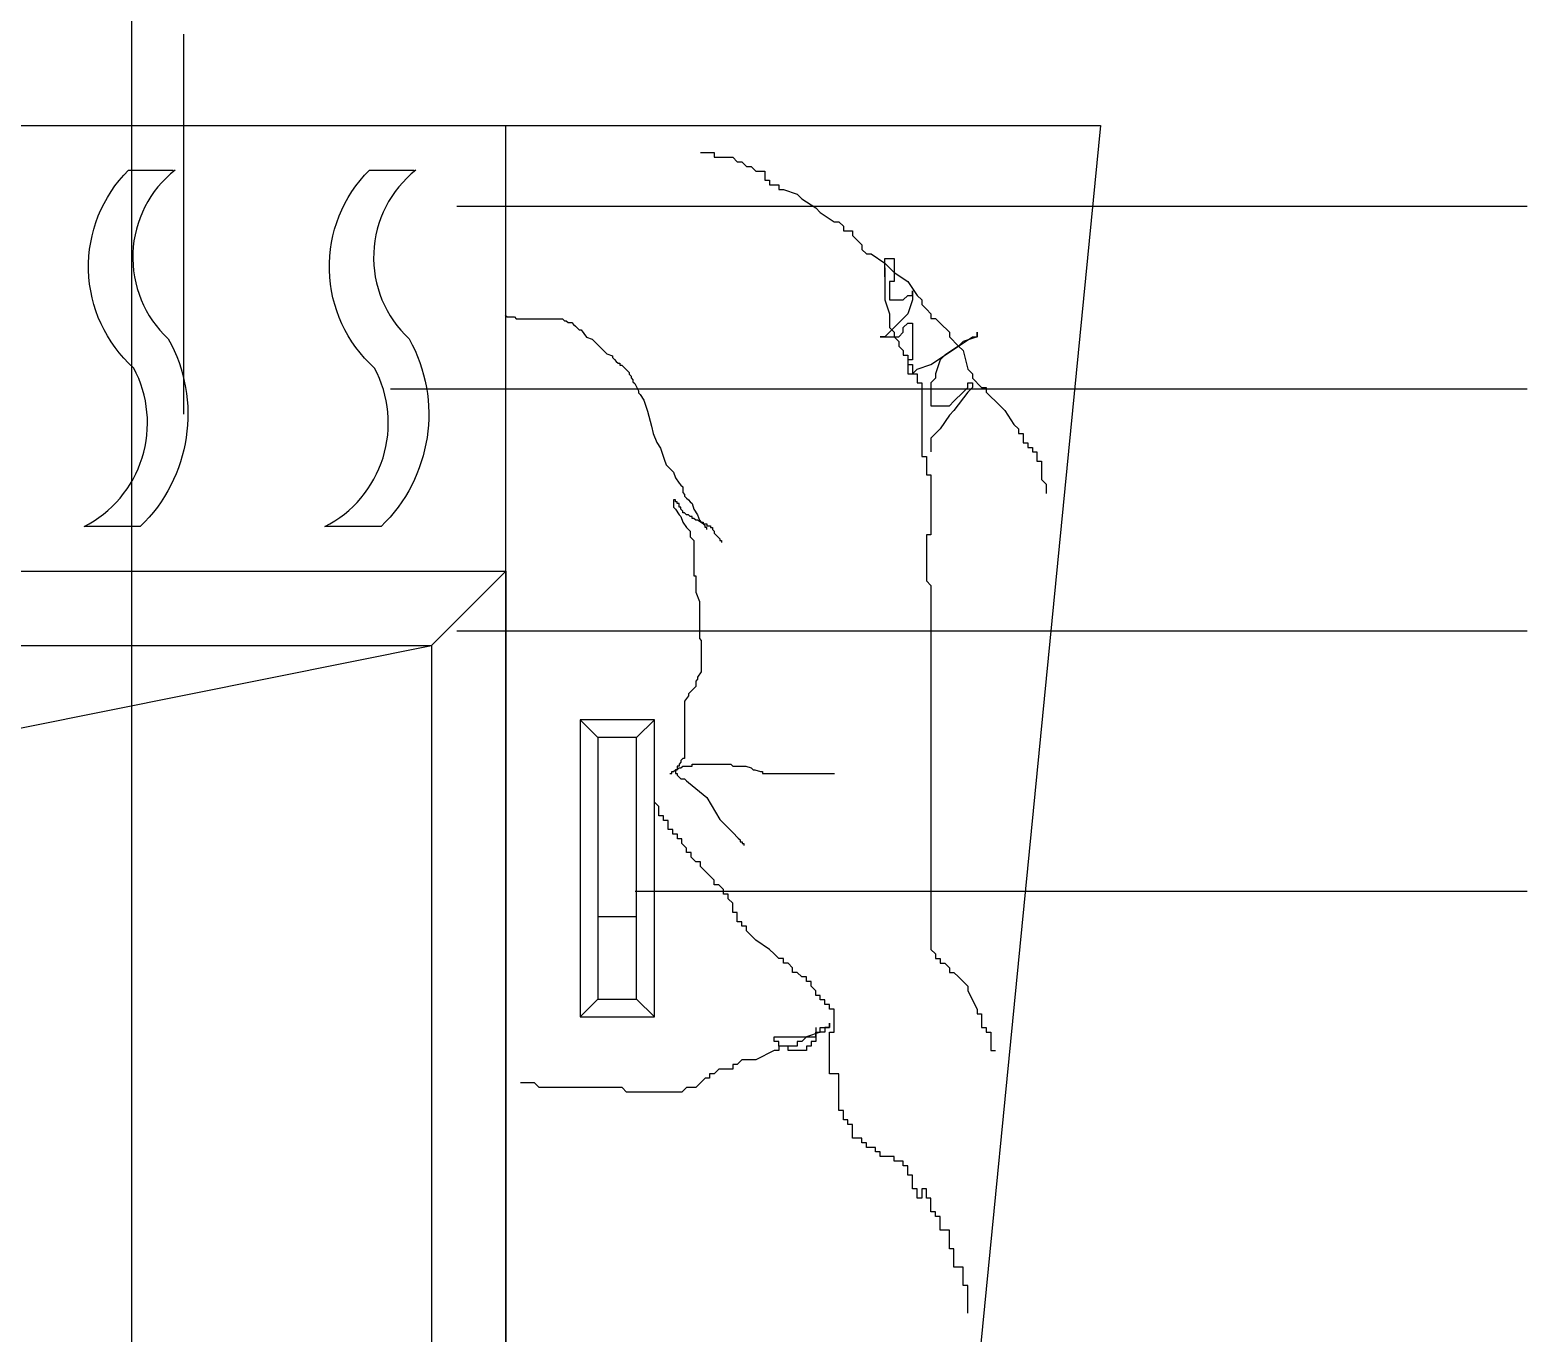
# Model space of a CAD drawing. Header units: metres. Extents: x -150 to 5859, y 346 to 5792.
# Drawn here: x 1660 to 2667, y 3060 to 3937 of the extents above; entities that cross this region are included whole.
import ezdxf

# ---------------------------------------------------------------- set-up
doc = ezdxf.new("R2010")
doc.units = ezdxf.units.M
for name, color, linetype in [('2', 2, 'Continuous'), ('3', 3, 'Continuous'), ('4', 4, 'Continuous'), ('7', 7, 'Continuous'), ('BH', 3, 'Continuous'), ('DIM', 3, 'Continuous')]:
    doc.layers.add(name, color=color, linetype=linetype)
doc.dimstyles.get("Standard").update_dxf_attribs({"dimtxt": 2.5, "dimasz": 2.5, "dimexe": 1.25, "dimexo": 0.625, "dimtad": 1, "dimcen": 2.5, "dimazin": 3, "dimtfac": 1, "dimtmove": 0, "dimatfit": 3})

msp = doc.modelspace()

# ---------------------------------------------------------------- hatches: boundary and pattern name
at = {"layer": 'BH'}
h = msp.add_hatch(dxfattribs=at)
h.set_pattern_fill('AR-RROOF', scale=60)
h.paths.add_polyline_path([(2042.1, 3284.94), (2068.1, 3284.94), (2068.1, 3460.94), (2042.1, 3460.94)])

# ---------------------------------------------------------------- linework, layer by layer
at = {"layer": '2'}
msp.add_line((1980.1, 1472.94), (1980.1, 3872.94), dxfattribs=at)
msp.add_lwpolyline([(2144.44, 1472.94), (1980.1, 1472.94), (1980.1, 3872.94), (2380.1, 3872.94), (2144.44, 1472.94)], dxfattribs=at)
at = {"layer": '3'}
msp.add_lwpolyline([(530.1, 1472.94), (779.83, 3291.91), (1930.1, 3522.94)], dxfattribs=at)
msp.add_lwpolyline([(2042.1, 3460.94), (2042.1, 3284.94), (2068.1, 3284.94), (2068.1, 3460.94)], close=True, dxfattribs=at)
at = {"layer": '4'}
msp.add_line((480.1, 3872.94), (1980.1, 3872.94), dxfattribs=at)
msp.add_lwpolyline([(530.1, 1472.94), (530.1, 3522.94), (1930.1, 3522.94), (1930.1, 1472.94)], dxfattribs=at)
at = {"layer": '7'}
for p, q in [((1930.1, 3522.94), (1980.1, 3572.94)), ((2042.1, 3460.94), (2030.1, 3472.94)), ((2068.1, 3460.94), (2080.1, 3472.94)), ((2042.1, 3284.94), (2030.1, 3272.94)), ((2068.1, 3284.94), (2080.1, 3272.94))]:
    msp.add_line(p, q, dxfattribs=at)
for points in [[(1757.64, 3842.94, 0.46), (1753.07, 3729.33, -0.34), (1734.15, 3602.94), (1696.37, 3602.94, 0.42), (1729.79, 3709.69, -0.43), (1726.37, 3842.94), (1756.37, 3842.94)], [(1919.64, 3842.94, 0.46), (1915.07, 3729.33, -0.34), (1896.15, 3602.94), (1858.37, 3602.94, 0.42), (1891.79, 3709.69, -0.43), (1888.37, 3842.94), (1918.37, 3842.94)]]:
    msp.add_lwpolyline(points, format="xyb", dxfattribs=at)
for points in [[(480.1, 1472.94), (480.1, 3572.94), (1980.1, 3572.94), (1980.1, 1472.94)], [(2030.1, 3472.94), (2030.1, 3272.94)]]:
    msp.add_lwpolyline(points, dxfattribs=at)
msp.add_lwpolyline([(2030.1, 3472.94), (2030.1, 3272.94), (2080.1, 3272.94), (2080.1, 3472.94), (2030.1, 3472.94)], close=True, dxfattribs=at)
at = {"layer": 'BH'}
for p, q in [((2110.99, 3854.68), (2120.3, 3854.68)), ((2120.3, 3854.68), (2120.3, 3851.58)), ((2120.3, 3851.58), (2132.7, 3851.58)), ((2132.7, 3851.58), (2135.8, 3848.48)), ((2135.8, 3848.48), (2138.9, 3848.48)), ((2138.9, 3848.48), (2142.01, 3845.38)), ((2142.01, 3845.38), (2145.11, 3845.38)), ((2145.11, 3845.38), (2148.21, 3842.28)), ((2148.21, 3842.28), (2154.41, 3842.28)), ((2154.41, 3842.28), (2154.41, 3836.09)), ((2154.41, 3836.09), (2157.51, 3836.09)), ((2157.51, 3836.09), (2157.51, 3832.99)), ((2157.51, 3832.99), (2163.72, 3832.99)), ((2163.72, 3832.99), (2163.72, 3829.89)), ((2163.72, 3829.89), (2166.82, 3829.89)), ((2166.82, 3829.89), (2176.12, 3826.79)), ((2176.12, 3826.79), (2179.22, 3823.69)), ((2179.22, 3823.69), (2188.53, 3817.49)), ((2188.53, 3817.49), (2191.63, 3814.39)), ((2191.63, 3814.39), (2200.94, 3808.19)), ((2200.94, 3808.19), (2204.04, 3808.19)), ((2204.04, 3808.19), (2207.14, 3805.09)), ((2207.14, 3805.09), (2207.14, 3801.99)), ((2207.14, 3801.99), (2213.34, 3801.99)), ((2213.34, 3801.99), (2213.34, 3798.89)), ((2213.34, 3798.89), (2216.44, 3795.79)), ((2216.44, 3795.79), (2219.54, 3792.69)), ((2219.54, 3792.69), (2219.54, 3789.59)), ((2219.54, 3789.59), (2222.65, 3786.49)), ((2222.65, 3786.49), (2225.75, 3786.49)), ((2225.75, 3786.49), (2235.05, 3780.29)), ((2235.05, 3770.99), (2235.05, 3783.39)), ((2235.05, 3783.39), (2241.25, 3783.39)), ((2235.05, 3780.29), (2238.15, 3777.19)), ((2235.05, 3777.19), (2235.05, 3755.49)), ((2238.15, 3777.19), (2241.25, 3774.09)), ((2241.25, 3783.39), (2241.25, 3767.89)), ((2238.15, 3767.89), (2238.15, 3755.49)), ((2241.25, 3767.89), (2238.15, 3767.89)), ((2241.25, 3774.09), (2250.56, 3767.89)), ((2250.56, 3767.89), (2256.76, 3758.59)), ((2247.46, 3755.49), (2250.56, 3758.59)), ((2250.56, 3758.59), (2253.66, 3758.59)), ((2253.66, 3758.59), (2253.66, 3761.69)), ((2253.66, 3761.69), (2253.66, 3755.49)), ((2256.76, 3758.59), (2259.86, 3755.49)), ((2235.05, 3755.49), (2238.15, 3746.2)), ((2238.15, 3755.49), (2247.46, 3755.49)), ((2253.66, 3755.49), (2250.56, 3746.2)), ((2259.86, 3755.49), (2259.86, 3752.4)), ((2259.86, 3752.4), (2262.97, 3749.3)), ((2262.97, 3749.3), (2266.07, 3746.2)), ((1979.69, 3745.3), (1980.94, 3744.05)), ((1980.94, 3744.05), (1985.92, 3744.05)), ((1985.92, 3744.05), (1987.16, 3742.81)), ((1987.16, 3742.81), (2018.27, 3742.81)), ((2018.27, 3742.81), (2019.51, 3741.56)), ((2019.51, 3741.56), (2020.76, 3741.56)), ((2020.76, 3741.56), (2022, 3740.32)), ((2022, 3740.32), (2024.49, 3740.32)), ((2024.49, 3740.32), (2025.74, 3739.08)), ((2025.74, 3739.08), (2026.98, 3737.83)), ((2026.98, 3737.83), (2028.23, 3736.59)), ((2028.23, 3736.59), (2029.47, 3735.35)), ((2238.15, 3746.2), (2238.15, 3736.9)), ((2250.56, 3746.2), (2238.15, 3733.8)), ((2238.15, 3736.9), (2241.25, 3733.8)), ((2247.46, 3736.9), (2250.56, 3740)), ((2247.46, 3733.8), (2247.46, 3736.9)), ((2250.56, 3740), (2253.66, 3740)), ((2253.66, 3740), (2253.66, 3715.2)), ((2266.07, 3746.2), (2266.07, 3743.1)), ((2266.07, 3743.1), (2269.17, 3743.1)), ((2269.17, 3743.1), (2272.27, 3740)), ((2272.27, 3740), (2278.47, 3733.8)), ((2029.47, 3735.35), (2030.71, 3735.35)), ((2030.71, 3735.35), (2034.45, 3730.37)), ((2034.45, 3730.37), (2038.18, 3729.13)), ((2038.18, 3729.13), (2043.16, 3724.15)), ((2235.05, 3730.7), (2231.95, 3730.7)), ((2231.95, 3730.7), (2244.36, 3730.7)), ((2238.15, 3733.8), (2235.05, 3730.7)), ((2241.25, 3733.8), (2241.25, 3730.7)), ((2241.25, 3730.7), (2244.36, 3727.6)), ((2244.36, 3730.7), (2247.46, 3733.8)), ((2244.36, 3727.6), (2244.36, 3724.5)), ((2278.47, 3733.8), (2278.47, 3730.7)), ((2278.47, 3730.7), (2284.68, 3724.5)), ((2284.68, 3724.5), (2293.98, 3730.7)), ((2287.78, 3727.6), (2284.68, 3724.5)), ((2297.08, 3730.7), (2287.78, 3727.6)), ((2293.98, 3730.7), (2297.08, 3730.7)), ((2297.08, 3730.7), (2297.08, 3733.8)), ((2297.08, 3733.8), (2297.08, 3730.7)), ((2043.16, 3724.15), (2048.14, 3719.18)), ((2048.14, 3719.18), (2051.87, 3717.94)), ((2051.87, 3717.94), (2051.87, 3716.69)), ((2051.87, 3716.69), (2053.11, 3715.45)), ((2244.36, 3724.5), (2247.46, 3721.4)), ((2247.46, 3721.4), (2247.46, 3718.3)), ((2247.46, 3718.3), (2250.56, 3718.3)), ((2250.56, 3718.3), (2250.56, 3712.1)), ((2266.07, 3712.1), (2284.68, 3724.5)), ((2275.37, 3718.3), (2272.27, 3715.2)), ((2284.68, 3724.5), (2275.37, 3718.3)), ((2284.68, 3724.5), (2287.78, 3721.4)), ((2287.78, 3721.4), (2290.88, 3709)), ((2053.11, 3715.45), (2054.36, 3714.2)), ((2054.36, 3714.2), (2055.6, 3712.96)), ((2055.6, 3712.96), (2056.85, 3712.96)), ((2056.85, 3712.96), (2056.85, 3711.72)), ((2056.85, 3711.72), (2058.09, 3711.72)), ((2058.09, 3711.72), (2060.58, 3709.23)), ((2060.58, 3709.23), (2061.82, 3707.99)), ((2061.82, 3707.99), (2063.07, 3706.74)), ((2063.07, 3706.74), (2063.07, 3705.5)), ((2250.56, 3715.2), (2250.56, 3705.9)), ((2253.66, 3715.2), (2250.56, 3715.2)), ((2250.56, 3712.1), (2253.66, 3712.1)), ((2253.66, 3712.1), (2253.66, 3705.9)), ((2253.66, 3705.9), (2256.76, 3709)), ((2256.76, 3709), (2266.07, 3712.1)), ((2272.27, 3715.2), (2269.17, 3705.9)), ((2290.88, 3709), (2293.98, 3705.9)), ((2063.07, 3705.5), (2064.31, 3704.26)), ((2064.31, 3704.26), (2064.31, 3703.01)), ((2064.31, 3703.01), (2065.56, 3701.77)), ((2065.56, 3701.77), (2065.56, 3700.52)), ((2065.56, 3700.52), (2066.8, 3699.28)), ((2066.8, 3699.28), (2069.29, 3694.31)), ((2250.56, 3705.9), (2253.66, 3705.9)), ((2253.66, 3705.9), (2256.76, 3705.9)), ((2256.76, 3705.9), (2256.76, 3699.7)), ((2256.76, 3699.7), (2259.86, 3699.7)), ((2259.86, 3699.7), (2259.86, 3650.11)), ((2269.17, 3702.8), (2266.07, 3699.7)), ((2266.07, 3699.7), (2266.07, 3684.2)), ((2269.17, 3705.9), (2269.17, 3702.8)), ((2287.78, 3693.5), (2290.88, 3696.6)), ((2290.88, 3696.6), (2290.88, 3699.7)), ((2290.88, 3699.7), (2293.98, 3699.7)), ((2293.98, 3696.6), (2290.88, 3693.5)), ((2293.98, 3705.9), (2293.98, 3702.8)), ((2293.98, 3702.8), (2300.18, 3696.6)), ((2293.98, 3699.7), (2293.98, 3696.6)), ((2300.18, 3696.6), (2303.29, 3696.6)), ((2303.29, 3696.6), (2303.29, 3693.5)), ((2069.29, 3694.31), (2069.29, 3693.06)), ((2069.29, 3693.06), (2070.54, 3691.82)), ((2070.54, 3691.82), (2073.02, 3688.09)), ((2073.02, 3688.09), (2075.51, 3680.63)), ((2278.47, 3684.2), (2281.57, 3687.3)), ((2281.57, 3687.3), (2287.78, 3693.5)), ((2290.88, 3693.5), (2281.57, 3681.1)), ((2303.29, 3693.5), (2306.39, 3690.4)), ((2306.39, 3690.4), (2309.49, 3687.3)), ((2309.49, 3687.3), (2312.59, 3684.2)), ((2075.51, 3680.63), (2078, 3670.68)), ((2266.07, 3684.2), (2278.47, 3684.2)), ((2278.47, 3678), (2272.27, 3668.7)), ((2281.57, 3681.1), (2278.47, 3678)), ((2312.59, 3684.2), (2315.69, 3681.1)), ((2315.69, 3681.1), (2321.89, 3671.8)), ((2078, 3670.68), (2079.25, 3665.7)), ((2079.25, 3665.7), (2081.73, 3659.48)), ((2272.27, 3668.7), (2269.17, 3665.61)), ((2321.89, 3671.8), (2325, 3668.7)), ((2325, 3668.7), (2325, 3665.61)), ((2081.73, 3659.48), (2084.22, 3655.75)), ((2084.22, 3655.75), (2086.71, 3648.29)), ((2269.17, 3665.61), (2266.07, 3662.51)), ((2266.07, 3662.51), (2266.07, 3653.21)), ((2325, 3665.61), (2328.1, 3665.61)), ((2328.1, 3665.61), (2328.1, 3659.41)), ((2328.1, 3659.41), (2331.2, 3659.41)), ((2331.2, 3659.41), (2331.2, 3656.31)), ((2331.2, 3656.31), (2334.3, 3656.31)), ((2334.3, 3656.31), (2334.3, 3653.21)), ((2086.71, 3648.29), (2087.96, 3644.56)), ((2259.86, 3650.11), (2262.97, 3650.11)), ((2262.97, 3650.11), (2262.97, 3637.71)), ((2334.3, 3653.21), (2337.4, 3653.21)), ((2337.4, 3653.21), (2337.4, 3647.01)), ((2337.4, 3647.01), (2340.5, 3647.01)), ((2340.5, 3647.01), (2340.5, 3634.61)), ((2087.96, 3644.56), (2092.93, 3639.59)), ((2092.93, 3639.59), (2094.18, 3635.85)), ((2094.18, 3635.85), (2096.67, 3632.12)), ((2262.97, 3637.71), (2266.07, 3637.71)), ((2266.07, 3637.71), (2266.07, 3597.41)), ((2096.67, 3632.12), (2097.91, 3630.88)), ((2097.91, 3630.88), (2099.16, 3629.64)), ((2099.16, 3629.64), (2099.16, 3625.9)), ((2099.16, 3625.9), (2100.4, 3624.66)), ((2340.5, 3634.61), (2343.61, 3631.51)), ((2343.61, 3631.51), (2343.61, 3625.31)), ((2092.93, 3620.93), (2092.93, 3615.96)), ((2094.18, 3620.93), (2092.93, 3620.93)), ((2092.93, 3615.96), (2094.18, 3614.71)), ((2094.18, 3619.69), (2094.18, 3620.93)), ((2095.42, 3619.69), (2094.18, 3619.69)), ((2095.42, 3618.44), (2095.42, 3619.69)), ((2096.67, 3618.44), (2095.42, 3618.44)), ((2096.67, 3615.96), (2096.67, 3618.44)), ((2097.91, 3615.96), (2096.67, 3615.96)), ((2097.91, 3614.71), (2097.91, 3615.96)), ((2100.4, 3624.66), (2100.4, 3623.42)), ((2100.4, 3623.42), (2101.65, 3622.17)), ((2101.65, 3622.17), (2102.89, 3620.93)), ((2102.89, 3620.93), (2104.13, 3619.69)), ((2104.13, 3619.69), (2105.38, 3618.44)), ((2105.38, 3618.44), (2106.62, 3614.71)), ((2094.18, 3614.71), (2096.67, 3610.98)), ((2096.67, 3610.98), (2097.91, 3609.74)), ((2099.16, 3613.47), (2097.91, 3614.71)), ((2097.91, 3609.74), (2099.16, 3606.01)), ((2099.16, 3612.22), (2099.16, 3613.47)), ((2100.4, 3612.22), (2099.16, 3612.22)), ((2099.16, 3606.01), (2101.65, 3602.28)), ((2101.65, 3610.98), (2100.4, 3612.22)), ((2102.89, 3610.98), (2101.65, 3610.98)), ((2104.13, 3609.74), (2102.89, 3610.98)), ((2105.38, 3609.74), (2104.13, 3609.74)), ((2105.38, 3608.49), (2105.38, 3609.74)), ((2106.62, 3608.49), (2105.38, 3608.49)), ((2106.62, 3614.71), (2109.11, 3610.98)), ((2107.87, 3607.25), (2106.62, 3608.49)), ((2109.11, 3607.25), (2107.87, 3607.25)), ((2109.11, 3610.98), (2110.36, 3607.25)), ((2112.85, 3604.76), (2109.11, 3607.25)), ((2110.36, 3607.25), (2111.6, 3606.01)), ((2111.6, 3606.01), (2112.85, 3606.01)), ((2112.85, 3606.01), (2112.85, 3604.76)), ((2101.65, 3602.28), (2102.89, 3601.03)), ((2102.89, 3601.03), (2104.13, 3599.79)), ((2104.13, 3599.79), (2104.13, 3596.06)), ((2104.13, 3596.06), (2105.38, 3594.81)), ((2112.85, 3604.76), (2115.33, 3604.76)), ((2114.09, 3603.52), (2112.85, 3604.76)), ((2114.09, 3602.28), (2114.09, 3603.52)), ((2115.33, 3602.28), (2114.09, 3602.28)), ((2115.33, 3604.76), (2115.33, 3603.52)), ((2115.33, 3603.52), (2117.82, 3603.52)), ((2115.33, 3601.03), (2115.33, 3602.28)), ((2117.82, 3603.52), (2117.82, 3602.28)), ((2117.82, 3602.28), (2119.07, 3602.28)), ((2119.07, 3602.28), (2119.07, 3601.03)), ((2119.07, 3601.03), (2120.31, 3599.79)), ((2120.31, 3599.79), (2120.31, 3598.54)), ((2120.31, 3598.54), (2121.56, 3597.3)), ((2121.56, 3597.3), (2122.8, 3596.06)), ((2122.8, 3596.06), (2124.04, 3594.81)), ((2266.07, 3597.41), (2262.97, 3597.41)), ((2262.97, 3597.41), (2262.97, 3566.42)), ((2105.38, 3594.81), (2106.62, 3593.57)), ((2106.62, 3593.57), (2106.62, 3569.94)), ((2124.04, 3594.81), (2124.04, 3593.57)), ((2124.04, 3593.57), (2125.29, 3593.57)), ((2125.29, 3593.57), (2125.29, 3592.33)), ((2106.62, 3569.94), (2107.87, 3569.94)), ((2107.87, 3569.94), (2107.87, 3558.75)), ((2262.97, 3566.42), (2266.07, 3563.32)), ((2107.87, 3558.75), (2110.36, 3552.53)), ((2266.07, 3563.32), (2266.07, 3318.45)), ((2110.36, 3552.53), (2110.36, 3527.66)), ((2110.36, 3527.66), (2111.6, 3526.41)), ((2111.6, 3526.41), (2111.6, 3505.27)), ((2111.6, 3505.27), (2109.11, 3501.54)), ((2107.87, 3495.32), (2106.62, 3494.08)), ((2109.11, 3500.3), (2107.87, 3499.05)), ((2107.87, 3499.05), (2107.87, 3495.32)), ((2109.11, 3501.54), (2109.11, 3500.3)), ((2102.89, 3489.1), (2100.4, 3485.37)), ((2100.4, 3485.37), (2100.4, 3446.82)), ((2104.13, 3491.59), (2102.89, 3490.35)), ((2102.89, 3490.35), (2102.89, 3489.1)), ((2105.38, 3492.83), (2104.13, 3491.59)), ((2106.62, 3494.08), (2105.38, 3492.83)), ((2097.91, 3444.33), (2096.67, 3443.09)), ((2099.16, 3446.82), (2097.91, 3445.58)), ((2097.91, 3445.58), (2097.91, 3444.33)), ((2100.4, 3446.82), (2099.16, 3446.82)), ((2090.45, 3436.87), (2091.69, 3436.87)), ((2091.69, 3436.87), (2091.69, 3438.11)), ((2091.69, 3438.11), (2092.93, 3438.11)), ((2092.93, 3438.11), (2094.18, 3439.36)), ((2095.42, 3439.36), (2094.18, 3439.36)), ((2094.18, 3439.36), (2094.18, 3436.87)), ((2094.18, 3439.36), (2095.42, 3439.36)), ((2094.18, 3436.87), (2095.42, 3436.87)), ((2096.67, 3441.84), (2095.42, 3441.84)), ((2095.42, 3441.84), (2095.42, 3439.36)), ((2095.42, 3439.36), (2096.67, 3440.6)), ((2095.42, 3436.87), (2095.42, 3435.63)), ((2095.42, 3435.63), (2096.67, 3434.38)), ((2096.67, 3443.09), (2096.67, 3441.84)), ((2096.67, 3440.6), (2097.91, 3440.6)), ((2096.67, 3434.38), (2097.91, 3433.14)), ((2097.91, 3440.6), (2099.16, 3441.84)), ((2099.16, 3441.84), (2105.38, 3441.84)), ((2105.38, 3441.84), (2105.38, 3443.09)), ((2105.38, 3443.09), (2131.51, 3443.09)), ((2131.51, 3443.09), (2132.76, 3441.84)), ((2132.76, 3441.84), (2141.47, 3441.84)), ((2141.47, 3441.84), (2145.2, 3440.6)), ((2145.2, 3440.6), (2146.44, 3439.36)), ((2146.44, 3439.36), (2147.69, 3439.36)), ((2147.69, 3439.36), (2151.42, 3438.11)), ((2151.42, 3438.11), (2152.67, 3438.11)), ((2152.67, 3438.11), (2152.67, 3436.87)), ((2152.67, 3436.87), (2201.2, 3436.87)), ((2097.91, 3433.14), (2100.4, 3433.14)), ((2100.4, 3433.14), (2101.65, 3431.89)), ((2101.65, 3431.89), (2102.89, 3430.65)), ((2102.89, 3430.65), (2115.33, 3420.7)), ((2083.08, 3414.54), (2079.98, 3417.63)), ((2083.08, 3408.34), (2083.08, 3414.54)), ((2115.33, 3420.7), (2124.04, 3405.78)), ((2086.18, 3408.34), (2083.08, 3408.34)), ((2086.18, 3405.24), (2086.18, 3408.34)), ((2089.28, 3405.24), (2086.18, 3405.24)), ((2089.28, 3399.04), (2089.28, 3405.24)), ((2124.04, 3405.78), (2132.76, 3397.07)), ((2092.38, 3399.04), (2089.28, 3399.04)), ((2092.38, 3395.94), (2092.38, 3399.04)), ((2095.48, 3395.94), (2092.38, 3395.94)), ((2095.48, 3392.84), (2095.48, 3395.94)), ((2132.76, 3397.07), (2136.49, 3393.34)), ((2098.58, 3392.84), (2095.48, 3392.84)), ((2098.58, 3389.74), (2098.58, 3392.84)), ((2101.69, 3386.64), (2098.58, 3389.74)), ((2101.69, 3383.54), (2101.69, 3386.64)), ((2136.49, 3393.34), (2137.73, 3392.1)), ((2137.73, 3392.1), (2137.73, 3390.85)), ((2137.73, 3390.85), (2138.98, 3390.85)), ((2138.98, 3390.85), (2138.98, 3389.61)), ((2138.98, 3389.61), (2140.22, 3389.61)), ((2140.22, 3389.61), (2140.22, 3388.37)), ((2104.79, 3383.54), (2101.69, 3383.54)), ((2104.79, 3380.44), (2104.79, 3383.54)), ((2107.89, 3377.34), (2104.79, 3380.44)), ((2110.99, 3377.34), (2107.89, 3377.34)), ((2110.99, 3374.24), (2110.99, 3377.34)), ((2114.09, 3371.14), (2110.99, 3374.24)), ((2117.19, 3368.04), (2114.09, 3371.14)), ((2120.3, 3364.94), (2117.19, 3368.04)), ((2120.3, 3361.84), (2120.3, 3364.94)), ((2123.4, 3361.84), (2120.3, 3361.84)), ((2126.5, 3358.74), (2123.4, 3361.84)), ((2126.5, 3355.64), (2126.5, 3358.74)), ((2129.6, 3355.64), (2126.5, 3355.64)), ((2129.6, 3352.54), (2129.6, 3355.64)), ((2132.7, 3349.44), (2129.6, 3352.54)), ((2132.7, 3343.24), (2132.7, 3349.44)), ((2135.8, 3343.24), (2132.7, 3343.24)), ((2135.8, 3337.04), (2135.8, 3343.24)), ((2138.9, 3337.04), (2135.8, 3337.04)), ((2138.9, 3333.94), (2138.9, 3337.04)), ((2142.01, 3333.94), (2138.9, 3333.94)), ((2142.01, 3330.84), (2142.01, 3333.94)), ((2145.11, 3327.75), (2142.01, 3330.84)), ((2148.21, 3324.65), (2145.11, 3327.75)), ((2157.51, 3318.45), (2148.21, 3324.65)), ((2160.62, 3315.35), (2157.51, 3318.45)), ((2163.72, 3312.25), (2160.62, 3315.35)), ((2266.07, 3318.45), (2269.17, 3315.35)), ((2269.17, 3315.35), (2269.17, 3312.25)), ((2166.82, 3312.25), (2163.72, 3312.25)), ((2166.82, 3309.15), (2166.82, 3312.25)), ((2169.92, 3309.15), (2166.82, 3309.15)), ((2173.02, 3306.05), (2169.92, 3309.15)), ((2173.02, 3302.95), (2173.02, 3306.05)), ((2269.17, 3312.25), (2272.27, 3312.25)), ((2272.27, 3312.25), (2272.27, 3309.15)), ((2272.27, 3309.15), (2275.37, 3309.15)), ((2275.37, 3309.15), (2278.47, 3306.05)), ((2278.47, 3306.05), (2278.47, 3302.95)), ((2176.12, 3302.95), (2173.02, 3302.95)), ((2179.22, 3299.85), (2176.12, 3302.95)), ((2182.33, 3299.85), (2179.22, 3299.85)), ((2182.33, 3296.75), (2182.33, 3299.85)), ((2185.43, 3296.75), (2182.33, 3296.75)), ((2185.43, 3293.65), (2185.43, 3296.75)), ((2188.53, 3290.55), (2185.43, 3293.65)), ((2278.47, 3302.95), (2281.57, 3302.95)), ((2281.57, 3302.95), (2284.68, 3299.85)), ((2284.68, 3299.85), (2287.78, 3296.75)), ((2287.78, 3296.75), (2290.88, 3293.65)), ((2290.88, 3293.65), (2290.88, 3290.55)), ((2188.53, 3287.45), (2188.53, 3290.55)), ((2191.63, 3287.45), (2188.53, 3287.45)), ((2191.63, 3284.35), (2191.63, 3287.45)), ((2194.73, 3284.35), (2191.63, 3284.35)), ((2194.73, 3281.25), (2194.73, 3284.35)), ((2290.88, 3290.55), (2297.08, 3278.15)), ((2197.83, 3281.25), (2194.73, 3281.25)), ((2197.83, 3278.15), (2197.83, 3281.25)), ((2200.94, 3278.15), (2197.83, 3278.15)), ((2200.94, 3262.65), (2200.94, 3278.15)), ((2297.08, 3278.15), (2297.08, 3275.05)), ((2297.08, 3275.05), (2300.18, 3275.05)), ((2300.18, 3275.05), (2300.18, 3265.75)), ((2188.53, 3265.75), (2188.53, 3256.45)), ((2191.63, 3262.65), (2191.63, 3265.75)), ((2191.63, 3265.75), (2197.83, 3265.75)), ((2197.83, 3265.75), (2194.73, 3265.75)), ((2194.73, 3265.75), (2194.73, 3262.65)), ((2197.83, 3265.75), (2197.83, 3268.85)), ((2197.83, 3268.85), (2197.83, 3265.75)), ((2300.18, 3265.75), (2303.29, 3265.75)), ((2303.29, 3265.75), (2303.29, 3262.65)), ((2160.62, 3256.45), (2160.62, 3259.55)), ((2160.62, 3259.55), (2188.53, 3259.55)), ((2163.72, 3256.45), (2160.62, 3256.45)), ((2163.72, 3253.35), (2163.72, 3256.45)), ((2169.92, 3253.35), (2163.72, 3253.35)), ((2176.12, 3253.35), (2163.72, 3253.35)), ((2163.72, 3253.35), (2163.72, 3250.25)), ((2169.92, 3250.25), (2169.92, 3253.35)), ((2179.22, 3256.45), (2176.12, 3256.45)), ((2176.12, 3256.45), (2176.12, 3253.35)), ((2182.33, 3259.55), (2179.22, 3256.45)), ((2191.63, 3262.65), (2182.33, 3259.55)), ((2185.43, 3253.35), (2182.33, 3253.35)), ((2182.33, 3253.35), (2182.33, 3250.25)), ((2188.53, 3256.45), (2185.43, 3256.45)), ((2185.43, 3256.45), (2185.43, 3253.35)), ((2188.53, 3259.55), (2188.53, 3262.65)), ((2188.53, 3262.65), (2191.63, 3262.65)), ((2194.73, 3262.65), (2191.63, 3262.65)), ((2197.83, 3234.76), (2197.83, 3262.65)), ((2197.83, 3262.65), (2200.94, 3262.65)), ((2303.29, 3262.65), (2306.39, 3262.65)), ((2306.39, 3262.65), (2306.39, 3250.25)), ((2138.9, 3244.06), (2135.8, 3240.96)), ((2148.21, 3244.06), (2138.9, 3244.06)), ((2160.62, 3250.25), (2148.21, 3244.06)), ((2163.72, 3250.25), (2160.62, 3250.25)), ((2182.33, 3250.25), (2169.92, 3250.25)), ((2306.39, 3250.25), (2309.49, 3250.25)), ((2120.3, 3234.76), (2117.19, 3234.76)), ((2117.19, 3234.76), (2117.19, 3231.66)), ((2123.4, 3237.86), (2120.3, 3234.76)), ((2132.7, 3237.86), (2123.4, 3237.86)), ((2135.8, 3240.96), (2132.7, 3240.96)), ((2132.7, 3240.96), (2132.7, 3237.86)), ((2204.04, 3234.76), (2197.83, 3234.76)), ((2204.04, 3209.96), (2204.04, 3234.76)), ((1999.34, 3228.56), (1990.03, 3228.56)), ((2002.44, 3225.46), (1999.34, 3228.56)), ((2058.26, 3225.46), (2002.44, 3225.46)), ((2061.37, 3222.36), (2058.26, 3225.46)), ((2101.69, 3225.46), (2098.58, 3222.36)), ((2107.89, 3225.46), (2101.69, 3225.46)), ((2110.99, 3228.56), (2107.89, 3225.46)), ((2114.09, 3231.66), (2110.99, 3228.56)), ((2117.19, 3231.66), (2114.09, 3231.66)), ((2098.58, 3222.36), (2061.37, 3222.36)), ((2207.14, 3209.96), (2204.04, 3209.96)), ((2207.14, 3203.76), (2207.14, 3209.96)), ((2210.24, 3203.76), (2207.14, 3203.76)), ((2210.24, 3200.66), (2210.24, 3203.76)), ((2213.34, 3200.66), (2210.24, 3200.66)), ((2213.34, 3191.36), (2213.34, 3200.66)), ((2219.54, 3191.36), (2213.34, 3191.36)), ((2219.54, 3188.26), (2219.54, 3191.36)), ((2222.65, 3188.26), (2219.54, 3188.26)), ((2222.65, 3185.16), (2222.65, 3188.26)), ((2228.85, 3185.16), (2222.65, 3185.16)), ((2228.85, 3182.06), (2228.85, 3185.16)), ((2231.95, 3182.06), (2228.85, 3182.06)), ((2231.95, 3178.96), (2231.95, 3182.06)), ((2241.25, 3178.96), (2231.95, 3178.96)), ((2241.25, 3175.86), (2241.25, 3178.96)), ((2247.46, 3175.86), (2241.25, 3175.86)), ((2247.46, 3172.76), (2247.46, 3175.86)), ((2250.56, 3172.76), (2247.46, 3172.76)), ((2250.56, 3166.56), (2250.56, 3172.76)), ((2253.66, 3166.56), (2250.56, 3166.56)), ((2253.66, 3157.27), (2253.66, 3166.56)), ((2256.76, 3157.27), (2253.66, 3157.27)), ((2256.76, 3151.07), (2256.76, 3157.27)), ((2262.97, 3157.27), (2259.86, 3157.27)), ((2259.86, 3157.27), (2259.86, 3151.07)), ((2262.97, 3151.07), (2262.97, 3157.27)), ((2259.86, 3151.07), (2256.76, 3151.07)), ((2266.07, 3151.07), (2262.97, 3151.07)), ((2266.07, 3141.77), (2266.07, 3151.07)), ((2269.17, 3141.77), (2266.07, 3141.77)), ((2269.17, 3138.67), (2269.17, 3141.77)), ((2272.27, 3138.67), (2269.17, 3138.67)), ((2272.27, 3129.37), (2272.27, 3138.67)), ((2278.47, 3129.37), (2272.27, 3129.37)), ((2278.47, 3116.97), (2278.47, 3129.37)), ((2281.57, 3116.97), (2278.47, 3116.97)), ((2281.57, 3104.57), (2281.57, 3116.97)), ((2287.78, 3104.57), (2281.57, 3104.57)), ((2287.78, 3092.17), (2287.78, 3104.57)), ((2290.88, 3092.17), (2287.78, 3092.17)), ((2290.88, 3073.58), (2290.88, 3092.17))]:
    msp.add_line(p, q, dxfattribs=at)
at = {"layer": 'DIM'}
for points in [[(1728.58, 1374.22), (1728.58, 4045.23), (1943.77, 4045.23)], [(1763.58, 3678.61), (1763.58, 3934.3)]]:
    msp.add_lwpolyline(points, dxfattribs=at)

# ---------------------------------------------------------------- leaders
for points in [[(1947.25, 3818.64), (2667.05, 3818.64)], [(1902.64, 3695.67), (2667.05, 3695.67)], [(1947.25, 3532.74), (2667.05, 3532.74)], [(2067.09, 3357.51), (2667.05, 3357.51)]]:
    msp.add_leader(points, dimstyle='Standard', dxfattribs=at)

doc.saveas('drawing.dxf')
